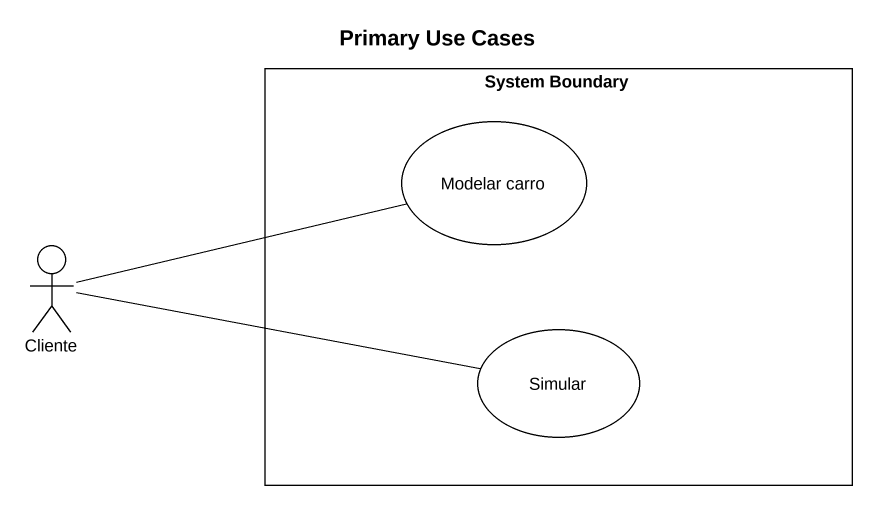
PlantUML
@startuml
title Primary Use Cases
rectangle "System Boundary" as System_Boundary {
  usecase "Modelar carro" as Modelar_carro
  usecase Simular
}
actor Cliente
Cliente -right- Modelar_carro
Cliente -right- Simular
@enduml
